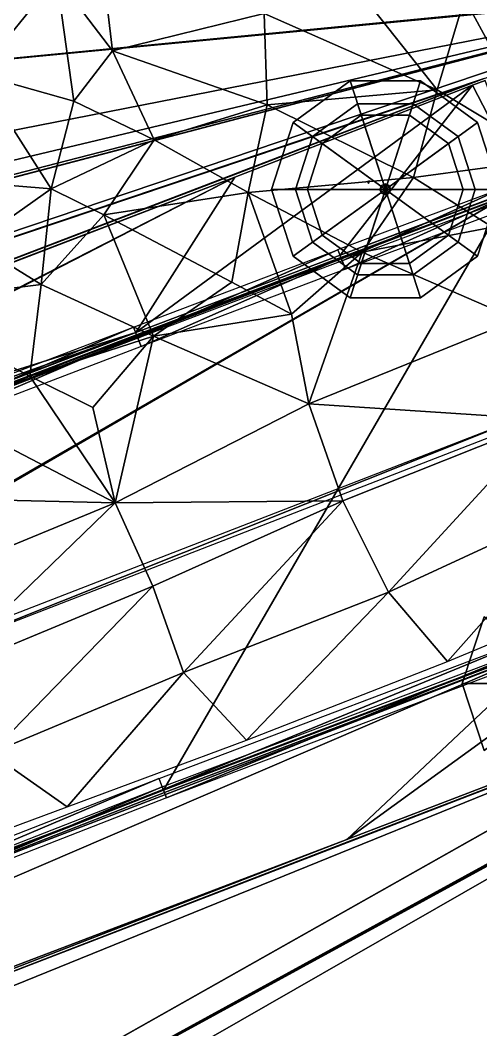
# Model space of a CAD drawing. Header units: metres. Extents: x -113 to 180, y -133 to 86.
# Drawn here: x 133.48 to 141.16, y 48.59 to 65.43 of the extents above; entities that cross this region are included whole.
import ezdxf

# ---------------------------------------------------------------- set-up
doc = ezdxf.new("R2010")
doc.units = ezdxf.units.M
for name, color, linetype, true_color in [('ACERA', 7, 'Continuous', 0xb9b3a6), ('ASFALTO', 7, 'Continuous', 0x4a4b4e), ('BORDILLO', 7, 'Continuous', 0xcfcac0), ('COPA', 7, 'Continuous', 0x4f7f4a), ('MARCA_VIAL', 7, 'Continuous', 0xe8e6e0), ('TERRENO', 7, 'Continuous', 0x9a9179), ('TRONCO', 7, 'Continuous', 0x6b4f35)]:
    doc.layers.add(name, color=color, linetype=linetype, true_color=true_color)

msp = doc.modelspace()

# ---------------------------------------------------------------- linework, layer by layer
at = {"layer": 'ACERA'}
for points in [[(135.408, 60.222, 70.36), (138.816, 61.511, 70.15), (141.027, 64.347, 70.079)], [(135.408, 60.222, 70.36), (141.027, 64.347, 70.079), (137.059, 62.816, 70.362)], [(137.059, 62.816, 70.232), (141.027, 64.347, 69.949), (141.027, 64.347, 70.079)], [(137.059, 62.816, 70.232), (141.027, 64.347, 70.079), (137.059, 62.816, 70.362)], [(138.816, 61.511, 70.15), (141.891, 62.667, 69.936), (141.027, 64.347, 70.079)], [(141.891, 62.667, 69.936), (141.235, 64.424, 70.063), (141.027, 64.347, 70.079)], [(141.027, 64.347, 69.949), (141.235, 64.424, 69.933), (141.235, 64.424, 70.063)], [(141.027, 64.347, 69.949), (141.235, 64.424, 70.063), (141.027, 64.347, 70.079)], [(137.059, 62.816, 70.362), (127.76, 59.248, 70.942), (116.528, 54.931, 71.649)], [(126.369, 57.352, 70.97), (137.059, 62.816, 70.362), (116.528, 54.931, 71.649)], [(126.369, 57.352, 70.97), (126.7, 57.489, 70.943), (137.059, 62.816, 70.362)], [(126.7, 57.489, 70.943), (135.408, 60.222, 70.36), (137.059, 62.816, 70.362)], [(137.059, 62.816, 70.362), (133.629, 61.504, 70.614), (127.76, 59.248, 70.942)], [(133.629, 61.504, 70.484), (137.059, 62.816, 70.232), (137.059, 62.816, 70.362)], [(133.629, 61.504, 70.484), (137.059, 62.816, 70.362), (133.629, 61.504, 70.614)], [(138.816, 61.511, 70.15), (141.614, 62.557, 69.954), (141.891, 62.667, 69.936)], [(139.307, 62.754, 70.183), (139.276, 62.742, 70.186), (139.276, 62.742, 70.186)], [(139.276, 62.742, 70.186), (139.288, 62.711, 70.183), (139.307, 62.754, 70.183)], [(139.307, 62.754, 70.053), (139.276, 62.742, 70.056), (139.276, 62.742, 70.186)], [(139.307, 62.754, 70.053), (139.276, 62.742, 70.186), (139.307, 62.754, 70.183)], [(139.276, 62.742, 70.056), (139.288, 62.711, 70.053), (139.288, 62.711, 70.183)], [(139.276, 62.742, 70.056), (139.288, 62.711, 70.183), (139.276, 62.742, 70.186)], [(139.276, 62.742, 70.056), (139.276, 62.742, 70.056), (139.276, 62.742, 70.186)], [(139.276, 62.742, 70.056), (139.276, 62.742, 70.186), (139.276, 62.742, 70.186)], [(139.288, 62.711, 70.053), (139.307, 62.754, 70.053), (139.307, 62.754, 70.183)], [(139.288, 62.711, 70.053), (139.307, 62.754, 70.183), (139.288, 62.711, 70.183)], [(141.614, 62.557, 69.824), (138.816, 61.511, 70.02), (138.816, 61.511, 70.15)], [(141.614, 62.557, 69.824), (138.816, 61.511, 70.15), (141.614, 62.557, 69.954)], [(139.839, 62.61, 70.135), (139.304, 62.613, 70.177), (139.304, 62.612, 70.177)], [(139.304, 62.613, 70.047), (139.839, 62.61, 70.005), (139.839, 62.61, 70.135)], [(139.304, 62.613, 70.047), (139.839, 62.61, 70.135), (139.304, 62.613, 70.177)], [(139.304, 62.612, 70.047), (139.304, 62.613, 70.047), (139.304, 62.613, 70.177)], [(139.304, 62.612, 70.047), (139.304, 62.613, 70.177), (139.304, 62.612, 70.177)], [(139.839, 62.61, 70.005), (139.304, 62.612, 70.047), (139.304, 62.612, 70.177)], [(139.839, 62.61, 70.005), (139.304, 62.612, 70.177), (139.839, 62.61, 70.135)], [(127.76, 59.248, 70.812), (133.629, 61.504, 70.484), (133.629, 61.504, 70.614)], [(127.76, 59.248, 70.812), (133.629, 61.504, 70.614), (127.76, 59.248, 70.942)], [(138.816, 61.511, 70.02), (135.408, 60.222, 70.23), (135.408, 60.222, 70.36)], [(138.816, 61.511, 70.02), (135.408, 60.222, 70.36), (138.816, 61.511, 70.15)], [(126.7, 57.489, 70.943), (126.84, 57.154, 70.931), (135.408, 60.222, 70.36)], [(126.835, 56.981, 70.931), (130.855, 58.485, 70.638), (135.408, 60.222, 70.36)], [(126.84, 57.154, 70.931), (126.835, 56.981, 70.931), (135.408, 60.222, 70.36)], [(135.408, 60.222, 70.23), (130.855, 58.485, 70.508), (130.855, 58.485, 70.638)], [(135.408, 60.222, 70.23), (130.855, 58.485, 70.638), (135.408, 60.222, 70.36)], [(138.929, 51.767, 70.195), (145.198, 54.172, 69.82), (144.558, 55.846, 69.881)], [(138.929, 51.767, 70.195), (144.558, 55.846, 69.881), (142.376, 55.007, 70.012)], [(103.098, 38.119, 72.142), (138.929, 51.767, 70.195), (142.376, 55.007, 70.012)], [(103.098, 38.119, 72.142), (142.376, 55.007, 70.012), (129.353, 50.002, 70.822)], [(142.376, 55.007, 70.012), (135.886, 52.554, 70.414), (129.353, 50.002, 70.822)], [(142.376, 55.007, 69.882), (135.886, 52.554, 70.284), (135.886, 52.554, 70.414)], [(142.376, 55.007, 69.882), (135.886, 52.554, 70.414), (142.376, 55.007, 70.012)], [(138.929, 51.767, 70.065), (145.198, 54.172, 69.69), (145.198, 54.172, 69.82)], [(138.929, 51.767, 70.065), (145.198, 54.172, 69.82), (138.929, 51.767, 70.195)], [(135.886, 52.554, 70.284), (129.353, 50.002, 70.692), (129.353, 50.002, 70.822)], [(135.886, 52.554, 70.284), (129.353, 50.002, 70.822), (135.886, 52.554, 70.414)], [(103.098, 38.119, 72.142), (131.237, 48.796, 70.686), (138.929, 51.767, 70.195)], [(131.237, 48.796, 70.556), (138.929, 51.767, 70.065), (138.929, 51.767, 70.195)], [(131.237, 48.796, 70.556), (138.929, 51.767, 70.195), (131.237, 48.796, 70.686)]]:
    msp.add_3dface(points, dxfattribs=at)
at = {"layer": 'ASFALTO'}
for points in [[(145.291, 65.938, 69.79), (85.281, 50.203, 72.612), (69.189, 40.234, 73.977)], [(145.291, 65.938, 69.79), (69.189, 40.234, 73.977), (141.221, 64.462, 69.947)], [(145.291, 65.938, 69.79), (85.943, 50.398, 72.785), (85.281, 50.203, 72.612)], [(145.291, 65.938, 69.79), (91.074, 51.951, 72.212), (85.943, 50.398, 72.785)], [(145.291, 65.938, 69.79), (99.424, 55.021, 72.139), (91.074, 51.951, 72.212)], [(145.291, 65.938, 69.79), (109.935, 59, 71.988), (99.424, 55.021, 72.139)], [(145.291, 65.938, 69.79), (122.073, 63.709, 71.015), (109.935, 59, 71.988)], [(128.01, 65.962, 70.727), (122.073, 63.709, 71.015), (145.288, 65.957, 69.791)], [(122.073, 63.709, 71.015), (145.288, 65.954, 69.791), (145.288, 65.957, 69.791)], [(145.288, 65.95, 69.791), (145.288, 65.954, 69.791), (122.073, 63.709, 71.015)], [(145.289, 65.946, 69.79), (145.288, 65.95, 69.791), (122.073, 63.709, 71.015)], [(145.289, 65.942, 69.79), (145.289, 65.946, 69.79), (122.073, 63.709, 71.015)], [(145.291, 65.938, 69.79), (145.289, 65.942, 69.79), (122.073, 63.709, 71.015)], [(69.189, 40.234, 73.977), (141.013, 64.384, 69.964), (141.221, 64.462, 69.947)], [(69.189, 40.234, 73.977), (106.132, 51.022, 71.98), (141.013, 64.384, 69.964)], [(69.189, 40.234, 73.977), (141.013, 64.384, 69.964), (141.013, 64.384, 69.964)], [(106.132, 51.022, 71.98), (122.891, 57.427, 71.055), (141.013, 64.384, 69.964)], [(122.891, 57.427, 71.055), (133.614, 61.541, 70.503), (141.013, 64.384, 69.964)], [(133.614, 61.541, 70.503), (137.044, 62.854, 70.246), (141.013, 64.384, 69.964)], [(133.614, 61.541, 70.503), (133.614, 61.541, 70.503), (141.013, 64.384, 69.964)], [(141.628, 62.52, 69.831), (112.756, 51.471, 71.488), (101.537, 39.38, 72.092)], [(141.628, 62.52, 69.831), (101.537, 39.38, 72.092), (102.035, 39.636, 72.07)], [(141.628, 62.52, 69.831), (102.035, 39.636, 72.07), (102.037, 39.637, 72.07)], [(141.628, 62.52, 69.831), (102.037, 39.637, 72.07), (102.556, 39.871, 72.048)], [(141.628, 62.52, 69.831), (102.556, 39.871, 72.048), (102.558, 39.872, 72.047)], [(141.628, 62.52, 69.831), (102.558, 39.872, 72.047), (135.871, 52.592, 70.298)], [(141.628, 62.52, 69.831), (126.653, 56.848, 70.811), (112.756, 51.471, 71.488)], [(141.628, 62.52, 69.831), (126.857, 56.925, 70.808), (126.653, 56.848, 70.811)], [(141.628, 62.52, 69.831), (130.869, 58.448, 70.516), (126.857, 56.925, 70.808)], [(141.628, 62.52, 69.831), (135.423, 60.185, 70.241), (130.869, 58.448, 70.516)], [(141.628, 62.52, 69.831), (130.869, 58.448, 70.516), (130.869, 58.448, 70.516)], [(141.628, 62.52, 69.831), (138.83, 61.473, 70.029), (135.423, 60.185, 70.241)], [(141.628, 62.52, 69.831), (135.871, 52.592, 70.298), (144.543, 55.883, 69.764)], [(122.891, 57.427, 71.055), (127.746, 59.286, 70.832), (133.614, 61.541, 70.503)], [(135.871, 52.592, 70.298), (142.361, 55.044, 69.895), (144.543, 55.883, 69.764)], [(108.944, 33.675, 71.73), (149.24, 55.718, 69.47), (149.239, 55.722, 69.47)], [(108.944, 33.675, 71.73), (149.239, 55.722, 69.47), (145.219, 54.138, 69.701)], [(108.944, 33.675, 71.73), (149.242, 55.715, 69.47), (149.24, 55.718, 69.47)], [(108.944, 33.675, 71.73), (149.245, 55.712, 69.47), (149.242, 55.715, 69.47)], [(108.944, 33.675, 71.73), (149.247, 55.709, 69.47), (149.245, 55.712, 69.47)], [(108.944, 33.675, 71.73), (149.25, 55.706, 69.469), (149.247, 55.709, 69.47)], [(108.944, 33.675, 71.73), (149.253, 55.704, 69.469), (149.25, 55.706, 69.469)], [(108.944, 33.675, 71.73), (149.256, 55.701, 69.469), (149.253, 55.704, 69.469)], [(108.944, 33.675, 71.73), (149.26, 55.7, 69.469), (149.256, 55.701, 69.469)], [(108.944, 33.675, 71.73), (149.264, 55.698, 69.468), (149.26, 55.7, 69.469)], [(108.944, 33.675, 71.73), (149.267, 55.697, 69.468), (149.264, 55.698, 69.468)], [(108.944, 33.675, 71.73), (114.719, 35.899, 71.392), (149.283, 55.697, 69.467)], [(108.944, 33.675, 71.73), (149.283, 55.697, 69.467), (149.279, 55.696, 69.467)], [(108.944, 33.675, 71.73), (149.271, 55.696, 69.468), (149.267, 55.697, 69.468)], [(108.944, 33.675, 71.73), (149.279, 55.696, 69.467), (149.275, 55.696, 69.468)], [(108.944, 33.675, 71.73), (149.275, 55.696, 69.468), (149.271, 55.696, 69.468)], [(114.719, 35.899, 71.392), (138.755, 45.087, 69.991), (149.283, 55.697, 69.467)], [(138.755, 45.087, 69.991), (147.564, 48.431, 69.487), (149.283, 55.697, 69.467)], [(145.212, 54.134, 69.701), (131.251, 48.758, 70.566), (101.593, 36.435, 72.094)], [(108.944, 33.675, 71.73), (145.212, 54.134, 69.701), (101.593, 36.435, 72.094)], [(108.944, 33.675, 71.73), (145.219, 54.138, 69.701), (145.216, 54.136, 69.701)], [(108.944, 33.675, 71.73), (145.216, 54.136, 69.701), (145.212, 54.134, 69.701)], [(145.212, 54.134, 69.701), (138.943, 51.73, 70.076), (131.251, 48.758, 70.566)], [(102.558, 39.872, 72.047), (111.852, 43.41, 71.617), (135.871, 52.592, 70.298)], [(102.558, 39.872, 72.047), (135.871, 52.592, 70.298), (135.871, 52.592, 70.298)], [(111.852, 43.41, 71.617), (124.589, 48.237, 70.951), (135.871, 52.592, 70.298)], [(124.589, 48.237, 70.951), (129.339, 50.04, 70.705), (135.871, 52.592, 70.298)]]:
    msp.add_3dface(points, dxfattribs=at)
at = {"layer": 'BORDILLO'}
for points in [[(138.851, 61.417, 70.151), (138.781, 61.605, 70.17), (141.579, 62.651, 69.975)], [(138.851, 61.417, 70.151), (141.579, 62.651, 69.975), (141.649, 62.464, 69.952)], [(138.904, 61.277, 70.14), (138.834, 61.464, 70.156), (141.633, 62.511, 69.958)], [(138.904, 61.277, 70.14), (141.633, 62.511, 69.958), (141.703, 62.324, 69.94)], [(135.444, 60.128, 70.366), (135.373, 60.315, 70.375), (138.781, 61.604, 70.17)], [(135.497, 59.988, 70.347), (135.426, 60.175, 70.368), (138.834, 61.464, 70.156)], [(135.444, 60.128, 70.366), (138.781, 61.604, 70.17), (138.852, 61.417, 70.151)], [(135.497, 59.988, 70.347), (138.834, 61.464, 70.156), (138.904, 61.277, 70.14)], [(130.891, 58.392, 70.639), (130.819, 58.578, 70.657), (135.373, 60.315, 70.375)], [(130.891, 58.392, 70.639), (135.373, 60.315, 70.375), (135.444, 60.129, 70.366)], [(130.944, 58.251, 70.625), (130.873, 58.438, 70.643), (135.426, 60.175, 70.368)], [(130.944, 58.251, 70.625), (135.426, 60.175, 70.368), (135.497, 59.988, 70.347)], [(135.867, 52.601, 70.427), (135.796, 52.788, 70.436), (142.287, 55.241, 70.032)], [(135.867, 52.601, 70.427), (142.287, 55.241, 70.032), (142.358, 55.054, 70.024)], [(135.921, 52.461, 70.42), (135.85, 52.648, 70.429), (142.34, 55.1, 70.026)], [(135.921, 52.461, 70.42), (142.34, 55.1, 70.026), (142.411, 54.913, 70.018)], [(129.336, 50.049, 70.833), (129.263, 50.236, 70.838), (135.795, 52.788, 70.436)], [(129.336, 50.049, 70.833), (135.795, 52.788, 70.436), (135.868, 52.601, 70.427)], [(129.39, 49.909, 70.829), (129.317, 50.096, 70.834), (135.849, 52.648, 70.429)], [(129.39, 49.909, 70.829), (135.849, 52.648, 70.429), (135.922, 52.461, 70.42)]]:
    msp.add_3dface(points, dxfattribs=at)
at = {"layer": 'COPA'}
for points in [[(138.985, 64.418, 73.326), (138.035, 63.728, 73.326), (139.572, 62.611, 74.326)], [(138.985, 64.418, 73.326), (139.572, 62.611, 72.826), (138.035, 63.728, 73.326)], [(140.159, 64.418, 73.326), (138.985, 64.418, 73.326), (139.572, 62.611, 74.326)], [(140.159, 64.418, 73.326), (139.572, 62.611, 72.826), (138.985, 64.418, 73.326)], [(141.109, 63.728, 73.326), (140.159, 64.418, 73.326), (139.572, 62.611, 74.326)], [(141.109, 63.728, 73.326), (139.572, 62.611, 72.826), (140.159, 64.418, 73.326)], [(139.108, 64.038, 72.426), (138.358, 63.493, 72.426), (139.572, 62.611, 73.426)], [(139.108, 64.038, 72.426), (139.572, 62.611, 71.926), (138.358, 63.493, 72.426)], [(140.035, 64.038, 72.426), (139.108, 64.038, 72.426), (139.572, 62.611, 73.426)], [(140.035, 64.038, 72.426), (139.572, 62.611, 71.926), (139.108, 64.038, 72.426)], [(140.785, 63.493, 72.426), (140.035, 64.038, 72.426), (139.572, 62.611, 73.426)], [(140.785, 63.493, 72.426), (139.572, 62.611, 71.926), (140.035, 64.038, 72.426)], [(139.17, 63.847, 74.226), (138.52, 63.375, 74.226), (139.572, 62.611, 75.226)], [(139.17, 63.847, 74.226), (139.572, 62.611, 73.726), (138.52, 63.375, 74.226)], [(139.974, 63.847, 74.226), (139.17, 63.847, 74.226), (139.572, 62.611, 75.226)], [(139.974, 63.847, 74.226), (139.572, 62.611, 73.726), (139.17, 63.847, 74.226)], [(140.624, 63.375, 74.226), (139.974, 63.847, 74.226), (139.572, 62.611, 75.226)], [(140.624, 63.375, 74.226), (139.572, 62.611, 73.726), (139.974, 63.847, 74.226)], [(138.035, 63.728, 73.326), (137.672, 62.611, 73.326), (139.572, 62.611, 74.326)], [(138.035, 63.728, 73.326), (139.572, 62.611, 72.826), (137.672, 62.611, 73.326)], [(141.472, 62.611, 73.326), (141.109, 63.728, 73.326), (139.572, 62.611, 74.326)], [(141.472, 62.611, 73.326), (139.572, 62.611, 72.826), (141.109, 63.728, 73.326)], [(138.358, 63.493, 72.426), (138.072, 62.611, 72.426), (139.572, 62.611, 73.426)], [(138.358, 63.493, 72.426), (139.572, 62.611, 71.926), (138.072, 62.611, 72.426)], [(141.072, 62.611, 72.426), (140.785, 63.493, 72.426), (139.572, 62.611, 73.426)], [(141.072, 62.611, 72.426), (139.572, 62.611, 71.926), (140.785, 63.493, 72.426)], [(138.52, 63.375, 74.226), (138.272, 62.611, 74.226), (139.572, 62.611, 75.226)], [(138.52, 63.375, 74.226), (139.572, 62.611, 73.726), (138.272, 62.611, 74.226)], [(140.872, 62.611, 74.226), (140.624, 63.375, 74.226), (139.572, 62.611, 75.226)], [(140.872, 62.611, 74.226), (139.572, 62.611, 73.726), (140.624, 63.375, 74.226)], [(137.672, 62.611, 73.326), (138.035, 61.494, 73.326), (139.572, 62.611, 74.326)], [(137.672, 62.611, 73.326), (139.572, 62.611, 72.826), (138.035, 61.494, 73.326)], [(138.035, 61.494, 73.326), (138.985, 60.804, 73.326), (139.572, 62.611, 74.326)], [(138.035, 61.494, 73.326), (139.572, 62.611, 72.826), (138.985, 60.804, 73.326)], [(138.072, 62.611, 72.426), (138.358, 61.729, 72.426), (139.572, 62.611, 73.426)], [(138.072, 62.611, 72.426), (139.572, 62.611, 71.926), (138.358, 61.729, 72.426)], [(138.272, 62.611, 74.226), (138.52, 61.847, 74.226), (139.572, 62.611, 75.226)], [(138.272, 62.611, 74.226), (139.572, 62.611, 73.726), (138.52, 61.847, 74.226)], [(138.358, 61.729, 72.426), (139.108, 61.184, 72.426), (139.572, 62.611, 73.426)], [(138.358, 61.729, 72.426), (139.572, 62.611, 71.926), (139.108, 61.184, 72.426)], [(138.52, 61.847, 74.226), (139.17, 61.375, 74.226), (139.572, 62.611, 75.226)], [(138.52, 61.847, 74.226), (139.572, 62.611, 73.726), (139.17, 61.375, 74.226)], [(138.985, 60.804, 73.326), (140.159, 60.804, 73.326), (139.572, 62.611, 74.326)], [(138.985, 60.804, 73.326), (139.572, 62.611, 72.826), (140.159, 60.804, 73.326)], [(139.108, 61.184, 72.426), (140.035, 61.184, 72.426), (139.572, 62.611, 73.426)], [(139.108, 61.184, 72.426), (139.572, 62.611, 71.926), (140.035, 61.184, 72.426)], [(139.17, 61.375, 74.226), (139.974, 61.375, 74.226), (139.572, 62.611, 75.226)], [(139.17, 61.375, 74.226), (139.572, 62.611, 73.726), (139.974, 61.375, 74.226)], [(140.035, 61.184, 72.426), (140.785, 61.729, 72.426), (139.572, 62.611, 73.426)], [(140.035, 61.184, 72.426), (139.572, 62.611, 71.926), (140.785, 61.729, 72.426)], [(140.785, 61.729, 72.426), (141.072, 62.611, 72.426), (139.572, 62.611, 73.426)], [(140.785, 61.729, 72.426), (139.572, 62.611, 71.926), (141.072, 62.611, 72.426)], [(140.159, 60.804, 73.326), (141.109, 61.494, 73.326), (139.572, 62.611, 74.326)], [(140.159, 60.804, 73.326), (139.572, 62.611, 72.826), (141.109, 61.494, 73.326)], [(141.109, 61.494, 73.326), (141.472, 62.611, 73.326), (139.572, 62.611, 74.326)], [(141.109, 61.494, 73.326), (139.572, 62.611, 72.826), (141.472, 62.611, 73.326)], [(139.974, 61.375, 74.226), (140.624, 61.847, 74.226), (139.572, 62.611, 75.226)], [(139.974, 61.375, 74.226), (139.572, 62.611, 73.726), (140.624, 61.847, 74.226)], [(140.624, 61.847, 74.226), (140.872, 62.611, 74.226), (139.572, 62.611, 75.226)], [(140.624, 61.847, 74.226), (139.572, 62.611, 73.726), (140.872, 62.611, 74.226)], [(141.218, 55.484, 73.145), (140.855, 54.368, 73.145), (142.755, 54.368, 74.145)], [(141.218, 55.484, 73.145), (142.755, 54.368, 72.645), (140.855, 54.368, 73.145)], [(140.855, 54.368, 73.145), (141.218, 53.251, 73.145), (142.755, 54.368, 74.145)], [(140.855, 54.368, 73.145), (142.755, 54.368, 72.645), (141.218, 53.251, 73.145)]]:
    msp.add_3dface(points, dxfattribs=at)
at = {"layer": 'MARCA_VIAL'}
for points in [[(131.091, 54.516, 70.469), (131.048, 54.628, 70.469), (142.34, 59.002, 69.813)], [(131.091, 54.516, 70.469), (142.34, 59.002, 69.813), (142.383, 58.89, 69.812)]]:
    msp.add_3dface(points, dxfattribs=at)
at = {"layer": 'TERRENO'}
for points in [[(134.087, 66.149, 70.4), (135.023, 64.922, 70.4), (134.688, 67.75, 70.4)], [(134.688, 67.75, 70.4), (135.023, 64.922, 70.4), (137.548, 65.543, 70.2)], [(138.44, 66.795, 70.2), (137.548, 65.543, 70.2), (140.435, 64.273, 70)], [(140.89, 65.799, 70), (138.44, 66.795, 70.2), (140.435, 64.273, 70)], [(132.774, 64.529, 70.6), (134.087, 66.149, 70.4), (131.408, 65.511, 70.6)], [(134.375, 64.083, 70.6), (134.087, 66.149, 70.4), (132.774, 64.529, 70.6)], [(134.087, 66.149, 70.4), (134.375, 64.083, 70.6), (135.023, 64.922, 70.4)], [(140.89, 65.799, 70), (140.435, 64.273, 70), (142.341, 63.119, 69.8)], [(143.557, 64.141, 69.8), (140.89, 65.799, 70), (142.341, 63.119, 69.8)], [(143.971, 65.641, 69.8), (140.89, 65.799, 70), (143.557, 64.141, 69.8)], [(135.023, 64.922, 70.4), (137.6, 64.023, 70.2), (137.548, 65.543, 70.2)], [(137.548, 65.543, 70.2), (137.6, 64.023, 70.2), (140.435, 64.273, 70)], [(134.375, 64.083, 70.6), (135.717, 63.436, 70.4), (135.023, 64.922, 70.4)], [(135.717, 63.436, 70.4), (137.6, 64.023, 70.2), (135.023, 64.922, 70.4)], [(131.633, 62.815, 70.8), (133.995, 62.622, 70.6), (132.774, 64.529, 70.6)], [(133.995, 62.622, 70.6), (134.375, 64.083, 70.6), (132.774, 64.529, 70.6)], [(137.6, 64.023, 70.2), (140.041, 62.806, 70), (140.435, 64.273, 70)], [(140.435, 64.273, 70), (140.041, 62.806, 70), (142.341, 63.119, 69.8)], [(135.717, 63.436, 70.4), (134.375, 64.083, 70.6), (133.995, 62.622, 70.6)], [(135.717, 63.436, 70.4), (137.281, 62.557, 70.2), (137.6, 64.023, 70.2)], [(137.6, 64.023, 70.2), (137.281, 62.557, 70.2), (140.041, 62.806, 70)], [(134.875, 62.184, 70.4), (135.717, 63.436, 70.4), (133.995, 62.622, 70.6)], [(137.281, 62.557, 70.2), (135.717, 63.436, 70.4), (134.875, 62.184, 70.4)], [(140.041, 62.806, 70), (141.356, 61.98, 69.8), (142.341, 63.119, 69.8)], [(133.995, 62.622, 70.6), (131.633, 62.815, 70.8), (132.712, 61.712, 70.6)], [(137.281, 62.557, 70.2), (139.186, 61.563, 70), (140.041, 62.806, 70)], [(140.041, 62.806, 70), (139.186, 61.563, 70), (141.356, 61.98, 69.8)], [(133.831, 61.024, 70.4), (133.995, 62.622, 70.6), (132.712, 61.712, 70.6)], [(134.875, 62.184, 70.4), (133.995, 62.622, 70.6), (133.831, 61.024, 70.4)], [(137.281, 62.557, 70.2), (134.875, 62.184, 70.4), (137.01, 61.061, 70.2)], [(138.006, 60.532, 70), (137.281, 62.557, 70.2), (137.01, 61.061, 70.2)], [(137.281, 62.557, 70.2), (138.006, 60.532, 70), (139.186, 61.563, 70)], [(135.702, 60.165, 70.2), (134.875, 62.184, 70.4), (133.831, 61.024, 70.4)], [(134.875, 62.184, 70.4), (135.702, 60.165, 70.2), (137.01, 61.061, 70.2)], [(139.186, 61.563, 70), (141.768, 60.441, 69.8), (141.356, 61.98, 69.8)], [(131.292, 60.707, 70.6), (133.831, 61.024, 70.4), (132.712, 61.712, 70.6)], [(139.186, 61.563, 70), (138.006, 60.532, 70), (138.296, 59.032, 70)], [(141.768, 60.441, 69.8), (139.186, 61.563, 70), (138.296, 59.032, 70)], [(133.831, 61.024, 70.4), (131.292, 60.707, 70.6), (133.643, 59.495, 70.4)], [(135.702, 60.165, 70.2), (133.831, 61.024, 70.4), (133.643, 59.495, 70.4)], [(135.702, 60.165, 70.2), (138.006, 60.532, 70), (137.01, 61.061, 70.2)], [(131.292, 60.707, 70.6), (132.256, 58.845, 70.4), (133.643, 59.495, 70.4)], [(138.006, 60.532, 70), (135.702, 60.165, 70.2), (138.296, 59.032, 70)], [(141.768, 60.441, 69.8), (138.296, 59.032, 70), (142.268, 58.77, 69.8)], [(134.693, 58.974, 70.2), (135.702, 60.165, 70.2), (133.643, 59.495, 70.4)], [(135.065, 57.382, 70.2), (135.702, 60.165, 70.2), (134.693, 58.974, 70.2)], [(135.702, 60.165, 70.2), (135.065, 57.382, 70.2), (138.296, 59.032, 70)], [(132.256, 58.845, 70.4), (135.065, 57.382, 70.2), (133.643, 59.495, 70.4)], [(135.065, 57.382, 70.2), (134.693, 58.974, 70.2), (133.643, 59.495, 70.4)], [(135.065, 57.382, 70.2), (138.862, 57.415, 70), (138.296, 59.032, 70)], [(138.296, 59.032, 70), (138.862, 57.415, 70), (142.268, 58.77, 69.8)], [(135.065, 57.382, 70.2), (132.256, 58.845, 70.4), (131.33, 57.472, 70.4)], [(138.862, 57.415, 70), (139.622, 55.894, 70), (142.268, 58.77, 69.8)], [(139.622, 55.894, 70), (143.036, 57.473, 69.8), (142.268, 58.77, 69.8)], [(131.45, 55.893, 70.4), (135.065, 57.382, 70.2), (131.33, 57.472, 70.4)], [(138.862, 57.415, 70), (135.065, 57.382, 70.2), (135.693, 55.994, 70.2)], [(136.204, 54.551, 70.2), (138.862, 57.415, 70), (135.693, 55.994, 70.2)], [(139.622, 55.894, 70), (138.862, 57.415, 70), (136.204, 54.551, 70.2)], [(143.036, 57.473, 69.8), (139.622, 55.894, 70), (140.606, 54.738, 70)], [(143.814, 56.069, 69.8), (143.036, 57.473, 69.8), (140.606, 54.738, 70)], [(135.065, 57.382, 70.2), (131.45, 55.893, 70.4), (132.069, 54.485, 70.4)], [(135.065, 57.382, 70.2), (132.069, 54.485, 70.4), (135.693, 55.994, 70.2)], [(132.069, 54.485, 70.4), (132.988, 53.21, 70.4), (135.693, 55.994, 70.2)], [(132.988, 53.21, 70.4), (136.204, 54.551, 70.2), (135.693, 55.994, 70.2)], [(139.622, 55.894, 70), (136.204, 54.551, 70.2), (137.254, 53.427, 70.2)], [(139.622, 55.894, 70), (137.254, 53.427, 70.2), (140.606, 54.738, 70)], [(136.204, 54.551, 70.2), (132.988, 53.21, 70.4), (134.264, 52.314, 70.4)], [(137.254, 53.427, 70.2), (136.204, 54.551, 70.2), (134.264, 52.314, 70.4)], [(132.988, 53.21, 70.4), (131.295, 51.212, 70.6), (134.264, 52.314, 70.4)]]:
    msp.add_3dface(points, dxfattribs=at)
at = {"layer": 'TRONCO'}
for points in [[(139.572, 62.701, 72.431), (139.508, 62.675, 72.434), (139.482, 62.611, 72.433)], [(139.572, 62.701, 72.431), (139.482, 62.611, 72.433), (139.572, 62.521, 72.421)], [(139.508, 62.675, 70.034), (139.482, 62.611, 70.033), (139.482, 62.611, 72.433)], [(139.508, 62.675, 70.034), (139.482, 62.611, 72.433), (139.508, 62.675, 72.434)], [(139.572, 62.701, 70.031), (139.508, 62.675, 70.034), (139.508, 62.675, 72.434)], [(139.572, 62.701, 70.031), (139.508, 62.675, 72.434), (139.572, 62.701, 72.431)], [(139.662, 62.611, 72.419), (139.636, 62.675, 72.424), (139.572, 62.701, 72.431)], [(139.572, 62.521, 72.421), (139.662, 62.611, 72.419), (139.572, 62.701, 72.431)], [(139.636, 62.675, 70.024), (139.572, 62.701, 70.031), (139.572, 62.701, 72.431)], [(139.636, 62.675, 70.024), (139.572, 62.701, 72.431), (139.636, 62.675, 72.424)], [(139.662, 62.611, 70.019), (139.636, 62.675, 70.024), (139.636, 62.675, 72.424)], [(139.662, 62.611, 70.019), (139.636, 62.675, 72.424), (139.662, 62.611, 72.419)], [(139.482, 62.611, 72.433), (139.508, 62.547, 72.427), (139.572, 62.521, 72.421)], [(139.482, 62.611, 70.033), (139.508, 62.547, 70.027), (139.508, 62.547, 72.427)], [(139.482, 62.611, 70.033), (139.508, 62.547, 72.427), (139.482, 62.611, 72.433)], [(139.508, 62.547, 70.027), (139.572, 62.521, 70.021), (139.572, 62.521, 72.421)], [(139.508, 62.547, 70.027), (139.572, 62.521, 72.421), (139.508, 62.547, 72.427)], [(139.572, 62.521, 72.421), (139.636, 62.547, 72.418), (139.662, 62.611, 72.419)], [(139.572, 62.521, 70.021), (139.636, 62.547, 70.018), (139.636, 62.547, 72.418)], [(139.572, 62.521, 70.021), (139.636, 62.547, 72.418), (139.572, 62.521, 72.421)], [(139.636, 62.547, 70.018), (139.662, 62.611, 70.019), (139.662, 62.611, 72.419)], [(139.636, 62.547, 70.018), (139.662, 62.611, 72.419), (139.636, 62.547, 72.418)]]:
    msp.add_3dface(points, dxfattribs=at)

doc.saveas('drawing.dxf')
